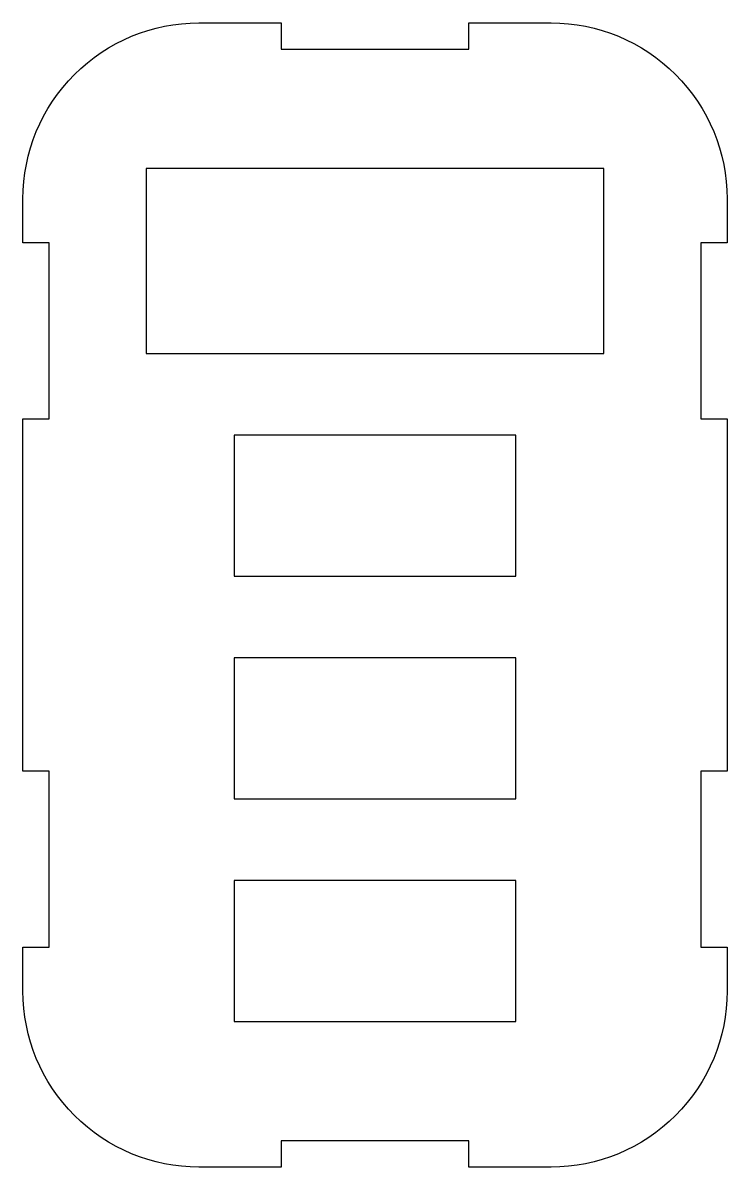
# Model space of a CAD drawing. Header units: millimetres. Extents: x -64 to 16, y -60 to 70.
import ezdxf

# ---------------------------------------------------------------- set-up
doc = ezdxf.new("R2010")
doc.units = ezdxf.units.MM
doc.layers.get('0').update_dxf_attribs({"linetype": 'CONTINUOUS'})

msp = doc.modelspace()

# ---------------------------------------------------------------- linework, layer by layer
msp.add_lwpolyline([(-63.74, 49.9, -0.414214), (-43.74, 69.9), (-34.39, 69.9), (-34.39, 66.9), (-13.1, 66.9), (-13.1, 69.9), (-3.74, 69.9, -0.414214), (16.26, 49.9), (16.26, 44.9), (13.26, 44.9), (13.26, 24.9), (16.26, 24.9), (16.26, -15.1), (13.26, -15.1), (13.26, -35.1), (16.26, -35.1), (16.26, -40.1, -0.414214), (-3.74, -60.1), (-13.1, -60.1), (-13.1, -57.1), (-34.39, -57.1), (-34.39, -60.1), (-43.74, -60.1, -0.414214), (-63.74, -40.1), (-63.74, -35.1), (-60.74, -35.1), (-60.74, -15.1), (-63.74, -15.1), (-63.74, 24.9), (-60.74, 24.9), (-60.74, 44.9), (-63.74, 44.9)], format="xyb", close=True)
for points in [[(2.26, 53.35), (-49.74, 53.35), (-49.74, 32.35), (2.26, 32.35)], [(-39.74, 7.05), (-7.74, 7.05), (-7.74, 23.05), (-39.74, 23.05)], [(-39.74, -18.25), (-7.74, -18.25), (-7.74, -2.25), (-39.74, -2.25)], [(-39.74, -43.55), (-7.74, -43.55), (-7.74, -27.55), (-39.74, -27.55)]]:
    msp.add_lwpolyline(points, close=True)

doc.saveas('drawing.dxf')
